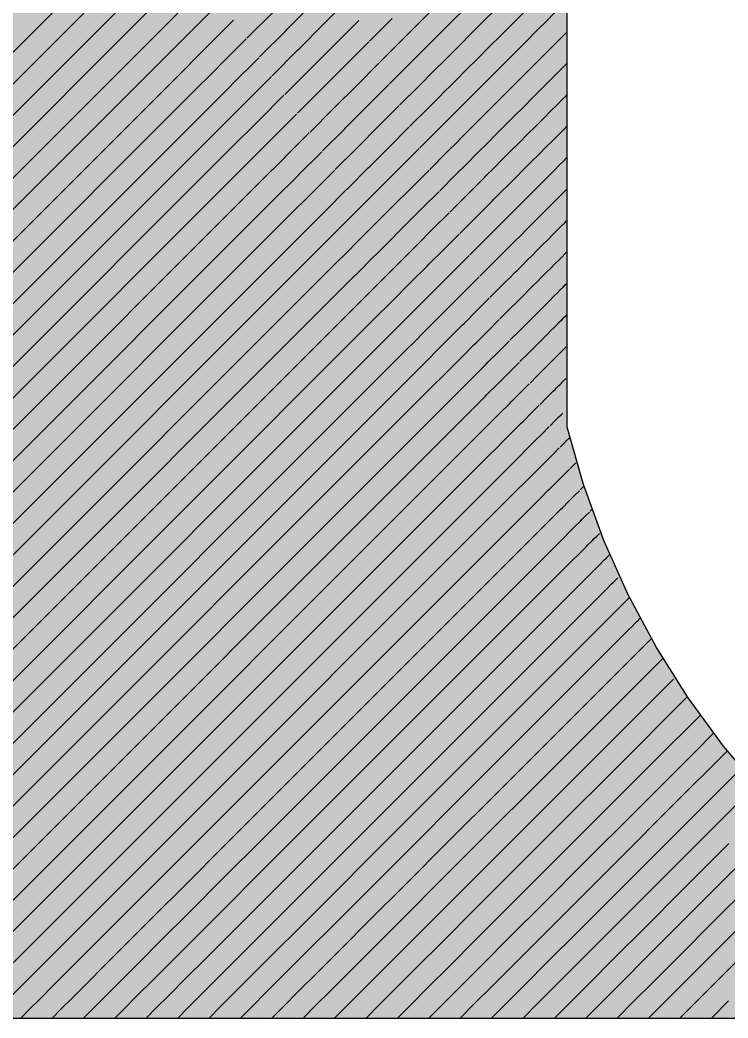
# Model space of a CAD drawing. Extents: x 0 to 7795, y 0 to 4205.
# Drawn here: x 7362.2 to 7370.17, y 741.04 to 752.27 of the extents above; entities that cross this region are included whole.
import ezdxf

# ---------------------------------------------------------------- set-up
doc = ezdxf.new("R2010")
doc.units = 0
doc.header["$MEASUREMENT"] = 0
doc.layers.add('MTH-CARIMBO-TXT1', color=1, linetype='CONTINUOUS')

msp = doc.modelspace()

# ---------------------------------------------------------------- linework, layer by layer
at = {"layer": 'MTH-CARIMBO-TXT1', "linetype": 'Continuous'}
for p, q in [((7354.80799, 744.5994469999999), (7362.986575, 752.778032)), ((7354.803983, 744.241887), (7363.146070999999, 752.583975)), ((7363.465064, 752.195861), (7363.824584, 752.555381)), ((7365.616779999999, 752.2262559999999), (7365.901464, 752.510941)), ((7354.799977, 743.884328), (7363.305567, 752.389918)), ((7364.128156999999, 752.1518480000001), (7364.460795999999, 752.4844860000001)), ((7365.207437999999, 752.1704679999999), (7365.493712, 752.456743)), ((7367.068176000001, 752.2634400000001), (7367.21387, 752.409133)), ((7367.422094, 752.263804), (7367.562163, 752.4038730000001)), ((7363.624559999999, 752.001804), (7363.975463, 752.352707)), ((7364.279070000001, 751.949207), (7364.602734999999, 752.272871)), ((7364.753445, 752.070028), (7365.05852, 752.375104)), ((7365.739847, 751.99577), (7366.01432, 752.2702429999999)), ((7366.133968000001, 752.036338), (7366.389101999999, 752.291472)), ((7366.662798, 752.211615), (7366.824718000001, 752.373535)), ((7366.925561, 752.120824), (7367.068176000001, 752.2634400000001)), ((7367.283052, 752.124762), (7367.422094, 752.263804)), ((7367.744019, 752.232175), (7367.872038, 752.360195)), ((7368.125709, 752.260312), (7368.218715000001, 752.353318)), ((7354.795971, 743.526768), (7363.465064, 752.195861)), ((7364.895539, 751.858569), (7365.191212999999, 752.154243)), ((7365.191212999999, 752.154243), (7365.207437999999, 752.1704679999999)), ((7365.340418000001, 751.949895), (7365.616779999999, 752.2262559999999)), ((7366.491159, 752.039976), (7366.662312, 752.211128)), ((7367.613443000001, 752.1016), (7367.744019, 752.232175)), ((7367.905595, 752.040198), (7368.019862, 752.1544650000001)), ((7368.019862, 752.1544650000001), (7368.125709, 752.260312)), ((7363.784056, 751.807746), (7364.126342, 752.150032)), ((7364.429982, 751.746566), (7364.744673, 752.0612570000001)), ((7366.246943000001, 751.795759), (7366.491159, 752.039976)), ((7366.757213, 751.9524759999999), (7366.911011, 752.106274)), ((7366.911011, 752.106274), (7366.925561, 752.120824)), ((7367.146140999999, 751.98785), (7367.283052, 752.124762)), ((7367.482358, 751.9705150000001), (7367.613443000001, 752.1016)), ((7367.78635, 751.920953), (7367.905595, 752.040198)), ((7368.229233, 752.0102820000001), (7368.298441, 752.079491)), ((7368.298441, 752.079491), (7368.344753, 752.1258019999999)), ((7368.344753, 752.1258019999999), (7368.361655, 752.142705)), ((7354.791965, 743.169208), (7363.624559999999, 752.001804)), ((7363.943552, 751.613689), (7364.277220999999, 751.947358)), ((7365.037634, 751.647111), (7365.323904999999, 751.933382)), ((7365.323904999999, 751.933382), (7365.340418000001, 751.949895)), ((7365.473399, 751.729322), (7365.739847, 751.99577)), ((7365.862914, 751.765284), (7366.127175, 752.029545)), ((7366.593215999999, 751.788479), (7366.756718000001, 751.9519809999999)), ((7367.012121, 751.853831), (7367.146140999999, 751.98785)), ((7367.352234999999, 751.8403910000001), (7367.482358, 751.9705150000001)), ((7368.143069, 751.924119), (7368.229233, 752.0102820000001)), ((7364.580895, 751.543925), (7364.886612, 751.849642)), ((7366.851628, 751.693338), (7366.997304, 751.839014)), ((7366.997304, 751.839014), (7367.012121, 751.853831)), ((7367.224104999999, 751.712261), (7367.352234999999, 751.8403910000001)), ((7367.664723000001, 751.799326), (7367.78635, 751.920953)), ((7367.939152, 751.720201), (7368.045011, 751.82606)), ((7368.045011, 751.82606), (7368.143069, 751.924119)), ((7354.787958, 742.811649), (7363.784056, 751.807746)), ((7364.103048999999, 751.419632), (7364.428101, 751.744684)), ((7365.179729, 751.435652), (7365.456598000001, 751.712521)), ((7365.456598000001, 751.712521), (7365.473399, 751.729322)), ((7365.606379000001, 751.508749), (7365.862914, 751.765284)), ((7365.985981, 751.534798), (7366.24003, 751.7888469999999)), ((7366.359917, 751.55518), (7366.593215999999, 751.788479)), ((7367.098681, 751.5868370000001), (7367.224104999999, 751.712261)), ((7367.542623, 751.677226), (7367.664723000001, 751.799326)), ((7367.828681, 751.60973), (7367.939152, 751.720201)), ((7368.23975, 751.667246), (7368.303462000001, 751.730958)), ((7368.303462000001, 751.730958), (7368.346095, 751.773591)), ((7368.346095, 751.773591), (7368.361655, 751.789151)), ((7354.783952, 742.454089), (7363.943552, 751.613689)), ((7364.731806999999, 751.341284), (7365.02855, 751.638027)), ((7366.695273, 751.536983), (7366.851123, 751.6928330000001)), ((7367.421417, 751.55602), (7367.542623, 751.677226)), ((7367.716003, 751.497053), (7367.828681, 751.60973)), ((7368.16043, 751.5879269999999), (7368.23975, 751.667246)), ((7364.262545000001, 751.225575), (7364.578979999999, 751.54201)), ((7365.321823, 751.224193), (7365.589290999999, 751.491661)), ((7365.589290999999, 751.491661), (7365.606379000001, 751.508749)), ((7365.73936, 751.288176), (7365.985981, 751.534798)), ((7366.109048, 751.304311), (7366.352884999999, 751.5481480000001)), ((7366.472890999999, 751.3146009999999), (7366.695273, 751.536983)), ((7366.946042, 751.434199), (7367.083597, 751.5717530000001)), ((7367.083597, 751.5717530000001), (7367.098681, 751.5868370000001)), ((7367.302068999999, 751.4366719999999), (7367.421417, 751.55602)), ((7367.602887000001, 751.3839360000001), (7367.716003, 751.497053)), ((7367.972709000001, 751.400205), (7368.070159999999, 751.497656)), ((7368.070159999999, 751.497656), (7368.16043, 751.5879269999999)), ((7354.779946, 742.09653), (7364.103048999999, 751.419632)), ((7364.882720000001, 751.138643), (7365.170488, 751.426412)), ((7366.797329999999, 751.285487), (7366.945529000001, 751.4336860000001)), ((7367.185240999999, 751.319844), (7367.302068999999, 751.4366719999999)), ((7367.4906, 751.271649), (7367.602887000001, 751.3839360000001)), ((7367.871012000001, 751.298508), (7367.972709000001, 751.400205)), ((7368.250268000001, 751.324211), (7368.308483, 751.382425)), ((7368.308483, 751.382425), (7368.347438, 751.42138)), ((7368.347438, 751.42138), (7368.361655, 751.435598)), ((7364.422041, 751.031518), (7364.729859, 751.339336)), ((7365.463918, 751.0127349999999), (7365.721982999999, 751.2708)), ((7365.721982999999, 751.2708), (7365.73936, 751.288176)), ((7365.872340000001, 751.067604), (7366.109048, 751.304311)), ((7366.232115000001, 751.073825), (7366.465741, 751.30745)), ((7366.585865999999, 751.074022), (7366.797329999999, 751.285487)), ((7367.040456999999, 751.1750599999999), (7367.169890000001, 751.304493)), ((7367.169890000001, 751.304493), (7367.185240999999, 751.319844)), ((7367.380032999999, 751.161083), (7367.4906, 751.271649)), ((7367.767283, 751.19478), (7367.871012000001, 751.298508)), ((7368.095309, 751.1692519999999), (7368.177791, 751.2517339999999)), ((7368.177791, 751.2517339999999), (7368.250268000001, 751.324211)), ((7354.77594, 741.73897), (7364.262545000001, 751.225575)), ((7365.033632, 750.9360019999999), (7365.312427, 751.214797)), ((7366.899387, 751.03399), (7367.039935, 751.174538)), ((7367.271801999999, 751.052851), (7367.380032999999, 751.161083)), ((7367.663151000001, 751.090647), (7367.767283, 751.19478)), ((7368.006265000001, 751.080208), (7368.095309, 751.1692519999999)), ((7354.771934, 741.38141), (7364.422041, 751.031518)), ((7364.581537999999, 750.8374610000001), (7364.880738, 751.136662)), ((7365.606013, 750.801276), (7365.854676000001, 751.049939)), ((7365.854676000001, 751.049939), (7365.872340000001, 751.067604)), ((7366.005321, 750.847031), (7366.232115000001, 751.073825)), ((7366.355183, 750.843339), (7366.578595999999, 751.066752)), ((7366.698840000001, 750.833443), (7366.899387, 751.03399)), ((7367.134872, 750.915921), (7367.256183, 751.037232)), ((7367.256183, 751.037232), (7367.271801999999, 751.052851)), ((7367.559781999999, 750.9872780000001), (7367.663151000001, 751.090647)), ((7367.913342, 750.9872849999999), (7368.006265000001, 751.080208)), ((7368.260784999999, 750.981175), (7368.313503, 751.0338929999999)), ((7368.313503, 751.0338929999999), (7368.348779999999, 751.06917)), ((7368.348779999999, 751.06917), (7368.361655, 751.082044)), ((7364.741034000001, 750.643404), (7365.031618000001, 750.933988)), ((7365.184545, 750.7333610000001), (7365.454365000001, 751.003182)), ((7367.001444, 750.782494), (7367.134341, 750.915391)), ((7367.457997, 750.885493), (7367.559781999999, 750.9872780000001)), ((7367.818563, 750.8925059999999), (7367.913342, 750.9872849999999)), ((7368.120457999999, 750.8408469999999), (7368.195151999999, 750.915542)), ((7368.195151999999, 750.915542), (7368.260784999999, 750.981175)), ((7354.784345, 741.040268), (7364.581537999999, 750.8374610000001)), ((7365.748106999999, 750.589817), (7365.987368999999, 750.829079)), ((7365.987368999999, 750.829079), (7366.005321, 750.847031)), ((7366.138301000001, 750.626458), (7366.355183, 750.843339)), ((7366.47825, 750.612853), (7366.691451000001, 750.826054)), ((7367.358362000001, 750.785858), (7367.457997, 750.885493)), ((7367.723415, 750.797358), (7367.818563, 750.8925059999999)), ((7368.039822, 750.760212), (7368.120457999999, 750.8408469999999)), ((7364.90053, 750.449347), (7365.182497, 750.731314)), ((7365.335456999999, 750.53072), (7365.596304000001, 750.791567)), ((7366.811814, 750.592864), (7367.001444, 750.782494)), ((7367.229286, 750.656783), (7367.342476000001, 750.7699719999999)), ((7367.342476000001, 750.7699719999999), (7367.358362000001, 750.785858)), ((7367.535961, 750.609904), (7367.628965000001, 750.702908)), ((7367.628965000001, 750.702908), (7367.723415, 750.797358)), ((7367.955673, 750.676063), (7368.039822, 750.760212)), ((7368.318523999999, 750.68536), (7368.350123, 750.716959)), ((7368.350123, 750.716959), (7368.361655, 750.728491)), ((7355.226001999999, 741.128372), (7364.741034000001, 750.643404)), ((7365.486370000001, 750.328079), (7365.738242, 750.5799519999999)), ((7365.890202, 750.3783589999999), (7366.120061, 750.608218)), ((7366.120061, 750.608218), (7366.138301000001, 750.626458)), ((7366.271282, 750.405885), (7366.47825, 750.612853)), ((7366.601317000001, 750.382367), (7366.804306, 750.5853559999999)), ((7367.103501000001, 750.530997), (7367.228747, 750.656243)), ((7367.444922, 750.518865), (7367.535961, 750.609904)), ((7367.783679000001, 750.5040690000001), (7367.869844, 750.590233)), ((7367.869844, 750.590233), (7367.955673, 750.676063)), ((7368.145606999999, 750.512443), (7368.212512999999, 750.579349)), ((7368.212512999999, 750.579349), (7368.271303, 750.6381389999999)), ((7368.271303, 750.6381389999999), (7368.318523999999, 750.68536)), ((7365.060027, 750.2552900000001), (7365.333376, 750.528639)), ((7366.924789, 750.3522849999999), (7367.103501000001, 750.530997)), ((7367.323701, 750.397644), (7367.428769, 750.5027110000001)), ((7367.428769, 750.5027110000001), (7367.444922, 750.518865)), ((7367.698147, 750.418537), (7367.783679000001, 750.5040690000001)), ((7368.073379, 750.4402150000001), (7368.145606999999, 750.512443)), ((7355.667659000001, 741.216476), (7364.90053, 750.449347)), ((7365.637282, 750.125438), (7365.880181, 750.368337)), ((7365.880181, 750.368337), (7365.890202, 750.3783589999999)), ((7366.032297, 750.1669), (7366.252754000001, 750.3873570000001)), ((7366.252754000001, 750.3873570000001), (7366.271282, 750.405885)), ((7366.404262999999, 750.1853120000001), (7366.601317000001, 750.382367)), ((7367.205558, 750.279501), (7367.323153, 750.397096)), ((7367.613925, 750.3343150000001), (7367.698147, 750.418537)), ((7367.921124, 750.28796), (7367.998004000001, 750.3648400000001)), ((7367.998004000001, 750.3648400000001), (7368.073379, 750.4402150000001)), ((7368.323545, 750.336827), (7368.351465000001, 750.3647480000001)), ((7368.351465000001, 750.3647480000001), (7368.361655, 750.374938)), ((7356.109316, 741.304579), (7365.060027, 750.2552900000001)), ((7365.219523000001, 750.061233), (7365.484256000001, 750.325965)), ((7366.724384, 750.15188), (7366.917161, 750.344658)), ((7367.037762999999, 750.1117059999999), (7367.205558, 750.279501)), ((7367.515062, 750.235451), (7367.531481999999, 750.2518719999999)), ((7367.531481999999, 750.2518719999999), (7367.613925, 750.3343150000001)), ((7367.843944, 750.21078), (7367.921124, 750.28796)), ((7368.170756, 750.184039), (7368.229874, 750.243157)), ((7368.229874, 750.243157), (7368.28182, 750.295103)), ((7368.28182, 750.295103), (7368.323545, 750.336827)), ((7365.788194, 749.922797), (7366.022119, 750.156722)), ((7366.022119, 750.156722), (7366.032297, 750.1669)), ((7366.174392, 749.9554410000001), (7366.385447, 750.166496)), ((7366.385447, 750.166496), (7366.404262999999, 750.1853120000001)), ((7366.537243000001, 749.964739), (7366.724384, 750.15188)), ((7367.307615000001, 750.028005), (7367.417559, 750.137948)), ((7367.418116, 750.138505), (7367.515062, 750.235451)), ((7367.691889, 750.058725), (7367.76733, 750.134166)), ((7367.76733, 750.134166), (7367.843944, 750.21078)), ((7368.106936, 750.120218), (7368.170756, 750.184039)), ((7356.550973, 741.392683), (7365.219523000001, 750.061233)), ((7365.379019, 749.867176), (7365.635135, 750.123291)), ((7366.847451000001, 749.9213940000001), (7367.030017, 750.103959)), ((7367.150737000001, 749.871127), (7367.307615000001, 750.028005)), ((7367.618043, 749.984879), (7367.691889, 750.058725)), ((7367.972404000001, 749.985686), (7368.040335, 750.053617)), ((7368.040335, 750.053617), (7368.106936, 750.120218)), ((7365.538515, 749.6731179999999), (7365.786014, 749.920617)), ((7365.939106999999, 749.720156), (7366.164057999999, 749.945107)), ((7366.164057999999, 749.945107), (7366.174392, 749.9554410000001)), ((7366.316486, 749.7439820000001), (7366.518139, 749.945636)), ((7366.518139, 749.945636), (7366.537243000001, 749.964739)), ((7366.670224, 749.744167), (7366.847451000001, 749.9213940000001)), ((7367.512531, 749.879367), (7367.601354, 749.96819)), ((7367.601354, 749.96819), (7367.618043, 749.984879)), ((7367.836512000001, 749.849795), (7367.904208, 749.917491)), ((7367.904208, 749.917491), (7367.972404000001, 749.985686)), ((7368.195905, 749.855635), (7368.247235, 749.906964)), ((7368.247235, 749.906964), (7368.292337999999, 749.9520669999999)), ((7368.292337999999, 749.9520669999999), (7368.328565000001, 749.988295)), ((7368.328565000001, 749.988295), (7368.352806999999, 750.0125370000001)), ((7356.99263, 741.480787), (7365.379019, 749.867176)), ((7366.970519, 749.690908), (7367.142871999999, 749.8632610000001)), ((7367.409672, 749.776508), (7367.511964, 749.878801)), ((7367.769853, 749.783136), (7367.836512000001, 749.849795)), ((7368.082665999999, 749.742395), (7368.140493000001, 749.800222)), ((7368.140493000001, 749.800222), (7368.195905, 749.855635)), ((7365.698012000001, 749.479061), (7365.936893000001, 749.717943)), ((7366.090019, 749.517516), (7366.305995999999, 749.733492)), ((7366.305995999999, 749.733492), (7366.316486, 749.7439820000001)), ((7366.458581, 749.532524), (7366.650831999999, 749.724775)), ((7366.650831999999, 749.724775), (7366.670224, 749.744167)), ((7366.803204000001, 749.523594), (7366.970519, 749.690908)), ((7367.263712000001, 749.6305480000001), (7367.409672, 749.776508)), ((7367.606945, 749.620228), (7367.687647, 749.70093)), ((7367.687647, 749.70093), (7367.704603, 749.717886)), ((7367.704603, 749.717886), (7367.769853, 749.783136)), ((7367.964472, 749.624201), (7368.023684000001, 749.683413)), ((7368.023684000001, 749.683413), (7368.082665999999, 749.742395)), ((7357.434287999999, 741.568891), (7365.538515, 749.6731179999999)), ((7367.093586, 749.460422), (7367.255727, 749.622563)), ((7367.511729000001, 749.5250120000001), (7367.60637, 749.619653)), ((7367.905695, 749.565424), (7367.964472, 749.624201)), ((7368.221054000001, 749.52723), (7368.264595999999, 749.5707719999999)), ((7368.264595999999, 749.5707719999999), (7368.302855, 749.609031)), ((7368.302855, 749.609031), (7368.333586, 749.639762)), ((7368.333586, 749.639762), (7368.35415, 749.6603259999999)), ((7357.875945000001, 741.656994), (7365.698012000001, 749.479061)), ((7365.857508, 749.285004), (7366.087773, 749.515269)), ((7366.240932, 749.314875), (7366.447934999999, 749.521878)), ((7366.447934999999, 749.521878), (7366.458581, 749.532524)), ((7366.600676000001, 749.3210650000001), (7366.783525, 749.503914)), ((7366.783525, 749.503914), (7366.803204000001, 749.523594)), ((7366.936185, 749.303021), (7367.093586, 749.460422)), ((7367.376686, 749.3899690000001), (7367.511729000001, 749.5250120000001)), ((7367.791163, 749.450892), (7367.847818000001, 749.5075469999999)), ((7367.847818000001, 749.5075469999999), (7367.905695, 749.565424)), ((7368.124996, 749.431172), (7368.174048999999, 749.480225)), ((7368.174048999999, 749.480225), (7368.221054000001, 749.52723)), ((7367.216653, 749.2299360000001), (7367.368581999999, 749.3818650000001)), ((7367.613786, 749.2735150000001), (7367.700776000001, 749.360505)), ((7367.701359999999, 749.361089), (7367.773940000001, 749.433669)), ((7367.773940000001, 749.433669), (7367.791163, 749.450892)), ((7368.024736, 749.330912), (7368.074964, 749.3811400000001)), ((7368.074964, 749.3811400000001), (7368.124996, 749.431172)), ((7358.317601999999, 741.7450980000001), (7365.857508, 749.285004)), ((7366.017004, 749.090947), (7366.238652, 749.312595)), ((7366.391844, 749.112234), (7366.589873000001, 749.310263)), ((7366.589873000001, 749.310263), (7366.600676000001, 749.3210650000001)), ((7366.742770000001, 749.109606), (7366.916217, 749.283053)), ((7366.916217, 749.283053), (7366.936185, 749.303021)), ((7367.069165000001, 749.082448), (7367.216653, 749.2299360000001)), ((7367.489659999999, 749.1493889999999), (7367.613786, 749.2735150000001)), ((7367.877723000001, 749.183899), (7367.925781999999, 749.231958)), ((7367.925781999999, 749.231958), (7367.974877, 749.281053)), ((7367.974877, 749.281053), (7368.024736, 749.330912)), ((7368.246203, 749.1988259999999), (7368.281956999999, 749.234579)), ((7368.281956999999, 749.234579), (7368.313373000001, 749.265995)), ((7368.313373000001, 749.265995), (7368.338607, 749.291229)), ((7368.338607, 749.291229), (7368.355492000001, 749.308115)), ((7367.33972, 748.999449), (7367.481438, 749.141167)), ((7367.795775, 749.10195), (7367.860232999999, 749.1664089999999)), ((7367.860232999999, 749.1664089999999), (7367.877723000001, 749.183899)), ((7368.126244, 749.0788660000001), (7368.167326999999, 749.11995)), ((7368.167326999999, 749.11995), (7368.207606, 749.160229)), ((7368.207606, 749.160229), (7368.246203, 749.1988259999999)), ((7358.759259, 741.8332019999999), (7366.017004, 749.090947)), ((7366.176501000001, 748.89689), (7366.389531, 749.109921)), ((7366.542756999999, 748.909593), (7366.731812000001, 749.098648)), ((7366.731812000001, 749.098648), (7366.742770000001, 749.109606)), ((7366.884865000001, 748.898148), (7367.04891, 749.062193)), ((7367.04891, 749.062193), (7367.069165000001, 749.082448)), ((7367.602634999999, 748.90881), (7367.715843000001, 749.022019)), ((7367.715843000001, 749.022019), (7367.795181999999, 749.101358)), ((7368.044059999999, 748.9966820000001), (7368.085001, 749.037623)), ((7368.085001, 749.037623), (7368.126244, 749.0788660000001)), ((7359.200916, 741.921305), (7366.176501000001, 748.89689)), ((7366.335997, 748.702833), (7366.54041, 748.907246)), ((7366.87375, 748.887033), (7366.884865000001, 748.898148)), ((7367.202146, 748.861875), (7367.33972, 748.999449)), ((7367.462787, 748.768963), (7367.594293000001, 748.900469)), ((7367.890189, 748.842812), (7367.946526000001, 748.8991480000001)), ((7367.946526000001, 748.8991480000001), (7367.964284000001, 748.9169059999999)), ((7367.964284000001, 748.9169059999999), (7368.003745999999, 748.956368)), ((7368.003745999999, 748.956368), (7368.044059999999, 748.9966820000001)), ((7368.271352, 748.870422), (7368.299317, 748.898387)), ((7368.299317, 748.898387), (7368.323890000001, 748.922959)), ((7368.323890000001, 748.922959), (7368.343626999999, 748.942696)), ((7368.343626999999, 748.942696), (7368.356835, 748.955904)), ((7366.693668999999, 748.706952), (7366.87375, 748.887033)), ((7367.026959999999, 748.686689), (7367.181603, 748.8413320000001)), ((7367.181603, 748.8413320000001), (7367.202146, 748.861875)), ((7367.8179, 748.770522), (7367.889587999999, 748.8422099999999)), ((7368.177524, 748.7765929999999), (7368.209658, 748.808727)), ((7368.209658, 748.808727), (7368.241163, 748.840232)), ((7368.241163, 748.840232), (7368.271352, 748.870422)), ((7359.642573, 742.009409), (7366.335997, 748.702833)), ((7366.495493, 748.508776), (7366.691290000001, 748.704572)), ((7366.844582, 748.504311), (7367.015689, 748.6754179999999)), ((7367.015689, 748.6754179999999), (7367.026959999999, 748.686689)), ((7367.335126000001, 748.641302), (7367.462787, 748.768963)), ((7367.715609000001, 748.668231), (7367.8179, 748.770522)), ((7368.050843999999, 748.649913), (7368.081709999999, 748.680779)), ((7368.081709999999, 748.680779), (7368.113242, 748.712311)), ((7368.113242, 748.712311), (7368.145265000001, 748.744334)), ((7368.145265000001, 748.744334), (7368.177524, 748.7765929999999)), ((7367.169054000001, 748.47523), (7367.314295, 748.620471)), ((7367.314295, 748.620471), (7367.335126000001, 748.641302)), ((7367.585854000001, 748.538477), (7367.707148, 748.659771)), ((7367.919956999999, 748.5190259999999), (7367.983994, 748.583063)), ((7367.984604, 748.5836730000001), (7368.032819, 748.631888)), ((7368.032819, 748.631888), (7368.050843999999, 748.649913)), ((7368.296501999999, 748.542017), (7368.316678, 748.5621940000001)), ((7368.316678, 748.5621940000001), (7368.334406999999, 748.579923)), ((7368.334406999999, 748.579923), (7368.348648, 748.594164)), ((7360.084229999999, 742.0975129999999), (7366.495493, 748.508776)), ((7366.654990000001, 748.3147190000001), (7366.842169, 748.5018980000001)), ((7366.995494, 748.3016700000001), (7367.157627, 748.463803)), ((7367.157627, 748.463803), (7367.169054000001, 748.47523)), ((7367.468107, 748.4207299999999), (7367.585854000001, 748.538477)), ((7367.828583, 748.427652), (7367.919956999999, 748.5190259999999)), ((7368.182425, 748.42794), (7368.205529000001, 748.451045)), ((7368.205529000001, 748.451045), (7368.228804, 748.47432)), ((7368.228804, 748.47432), (7368.251989, 748.4975049999999)), ((7368.251989, 748.4975049999999), (7368.27472, 748.520235)), ((7368.27472, 748.520235), (7368.296501999999, 748.542017)), ((7367.311148999999, 748.263771), (7367.446988, 748.3996099999999)), ((7367.446988, 748.3996099999999), (7367.468107, 748.4207299999999)), ((7367.708922, 748.307991), (7367.820003, 748.419072)), ((7368.079019, 748.324534), (7368.119112, 748.3646269999999)), ((7368.119112, 748.3646269999999), (7368.137404000001, 748.38292)), ((7368.137404000001, 748.38292), (7368.159674, 748.4051900000001)), ((7368.159674, 748.4051900000001), (7368.182425, 748.42794)), ((7360.525887000001, 742.185616), (7366.654990000001, 748.3147190000001)), ((7366.814486, 748.120662), (7366.993048, 748.299224)), ((7367.146406, 748.099029), (7367.299566, 748.2521879999999)), ((7367.299566, 748.2521879999999), (7367.311148999999, 748.263771)), ((7367.601087999999, 748.200157), (7367.708922, 748.307991)), ((7367.941558, 748.187073), (7368.022014, 748.26753)), ((7368.022014, 748.26753), (7368.0784, 748.323915)), ((7368.321651, 748.213613), (7368.334039, 748.226002)), ((7368.334039, 748.226002), (7368.344925, 748.236887)), ((7360.967544, 742.27372), (7366.814486, 748.120662)), ((7367.453243999999, 748.052313), (7367.57968, 748.17875)), ((7367.57968, 748.17875), (7367.601087999999, 748.200157)), ((7367.831989, 748.077504), (7367.932858, 748.1783740000001)), ((7368.205405, 748.097367), (7368.223964, 748.1159269999999)), ((7368.223964, 748.1159269999999), (7368.237638, 748.1296)), ((7368.237638, 748.1296), (7368.251606999999, 748.1435690000001)), ((7368.251606999999, 748.1435690000001), (7368.265793, 748.157756)), ((7368.265793, 748.157756), (7368.280084, 748.172047)), ((7368.280084, 748.172047), (7368.29432, 748.186282)), ((7368.29432, 748.186282), (7368.308276999999, 748.200239)), ((7368.308276999999, 748.200239), (7368.321651, 748.213613)), ((7366.973982, 747.926605), (7367.143926999999, 748.09655)), ((7367.297318999999, 747.896388), (7367.441504, 748.040573)), ((7367.441504, 748.040573), (7367.453243999999, 748.052313)), ((7367.734068000001, 747.9795839999999), (7367.831989, 748.077504)), ((7368.054531999999, 747.946494), (7368.124070999999, 748.016033)), ((7368.124070999999, 748.016033), (7368.172805, 748.064768)), ((7368.173433, 748.065396), (7368.205405, 748.097367)), ((7361.409201, 742.3618240000001), (7366.973982, 747.926605)), ((7367.133478, 747.7325480000001), (7367.294806999999, 747.893876)), ((7367.595337999999, 747.840854), (7367.712373, 747.957889)), ((7367.712373, 747.957889), (7367.734068000001, 747.9795839999999)), ((7367.955056, 747.8470179999999), (7368.045714, 747.937676)), ((7367.448231, 747.693747), (7367.583443, 747.8289580000001)), ((7367.583443, 747.8289580000001), (7367.595337999999, 747.840854)), ((7367.867048999999, 747.759011), (7367.955056, 747.8470179999999)), ((7368.226128, 747.764537), (7368.267211, 747.80562)), ((7368.267848, 747.8062570000001), (7368.291697, 747.830106)), ((7368.291697, 747.830106), (7368.310525, 747.848934)), ((7361.850858, 742.449928), (7367.133478, 747.7325480000001)), ((7367.292975, 747.53849), (7367.445686, 747.691202)), ((7367.737433, 747.629395), (7367.845066, 747.737028)), ((7367.845066, 747.737028), (7367.867048999999, 747.759011)), ((7368.078123, 747.616532), (7368.158569, 747.6969780000001)), ((7368.167506000001, 747.705915), (7368.226128, 747.764537)), ((7367.599144, 747.491106), (7367.725381, 747.617343)), ((7367.725381, 747.617343), (7367.737433, 747.629395)), ((7368.000029000001, 747.538438), (7368.078123, 747.616532)), ((7368.328184999999, 747.51304), (7368.361617, 747.546473)), ((7368.362262999999, 747.547118), (7368.377990000001, 747.562846)), ((7368.377990000001, 747.562846), (7368.393663, 747.5785179999999)), ((7362.292516, 742.5380309999999), (7367.292975, 747.53849)), ((7367.452471, 747.344433), (7367.596565000001, 747.488528)), ((7367.879528, 747.417937), (7367.977758, 747.516167)), ((7367.977758, 747.516167), (7368.000029000001, 747.538438)), ((7368.201190000001, 747.386046), (7368.271424, 747.45628)), ((7368.280481000001, 747.465336), (7368.328184999999, 747.51304)), ((7362.734173000001, 742.626135), (7367.452471, 747.344433)), ((7367.750056, 747.2884650000001), (7367.867319, 747.4057280000001)), ((7367.867319, 747.4057280000001), (7367.879528, 747.417937)), ((7368.13301, 747.317865), (7368.201190000001, 747.386046)), ((7367.611967, 747.1503759999999), (7367.747444, 747.285853)), ((7368.009258, 747.194114), (7368.021622, 747.2064780000001)), ((7368.021622, 747.2064780000001), (7368.110451, 747.295307)), ((7368.110451, 747.295307), (7368.13301, 747.317865)), ((7368.324256999999, 747.1555599999999), (7368.384279000001, 747.215582)), ((7368.393454999999, 747.2247570000001), (7368.430242, 747.2615440000001)), ((7368.430242, 747.2615440000001), (7368.456023000001, 747.287325)), ((7363.17583, 742.714239), (7367.611967, 747.1503759999999)), ((7367.900968999999, 747.085824), (7368.009258, 747.194114)), ((7368.243144, 747.074446), (7368.265990000001, 747.0972929999999)), ((7368.265990000001, 747.0972929999999), (7368.324256999999, 747.1555599999999)), ((7367.771464, 746.956319), (7367.898324, 747.083179)), ((7368.051881, 746.883183), (7368.151195999999, 746.9824990000001)), ((7368.151195999999, 746.9824990000001), (7368.163717, 746.9950190000001)), ((7368.163717, 746.9950190000001), (7368.243144, 747.074446)), ((7368.506429000001, 746.984178), (7368.532299, 747.0100480000001)), ((7368.532299, 747.0100480000001), (7368.550429000001, 747.028178)), ((7363.617487, 742.802342), (7367.771464, 746.956319)), ((7367.93096, 746.762262), (7368.049203, 746.880505)), ((7368.375836, 746.853585), (7368.398971, 746.87672)), ((7368.398971, 746.87672), (7368.447325, 746.925073)), ((7368.447325, 746.925073), (7368.497135, 746.974883)), ((7364.059144, 742.890446), (7367.93096, 746.762262)), ((7368.202794, 746.680542), (7368.293134999999, 746.770884)), ((7368.293134999999, 746.770884), (7368.305812000001, 746.7835610000001)), ((7368.305812000001, 746.7835610000001), (7368.375836, 746.853585)), ((7368.619404000001, 746.743599), (7368.634356, 746.758551)), ((7368.634356, 746.758551), (7368.644834999999, 746.7690299999999)), ((7368.090456, 746.568205), (7368.200081999999, 746.677831)), ((7368.508529000001, 746.632724), (7368.531951000001, 746.6561469999999)), ((7368.531951000001, 746.6561469999999), (7368.570392000001, 746.694587)), ((7368.570392000001, 746.694587), (7368.609990000001, 746.7341849999999)), ((7364.500801, 742.97855), (7368.090456, 746.568205)), ((7368.353706, 746.477901), (7368.435073000001, 746.5592690000001)), ((7368.435073000001, 746.5592690000001), (7368.447906, 746.572102)), ((7368.447906, 746.572102), (7368.508529000001, 746.632724)), ((7368.249951999999, 746.374148), (7368.350962, 746.4751570000001)), ((7368.641222, 746.4118639999999), (7368.664932, 746.435574)), ((7368.664932, 746.435574), (7368.693459, 746.464101)), ((7368.693459, 746.464101), (7368.722845, 746.493487)), ((7364.942458, 743.066653), (7368.249951999999, 746.374148)), ((7368.504618000001, 746.27526), (7368.577012000001, 746.347654)), ((7368.577012000001, 746.347654), (7368.590001, 746.360643)), ((7368.590001, 746.360643), (7368.641222, 746.4118639999999)), ((7368.409449, 746.1800910000001), (7368.501840999999, 746.272483)), ((7368.773914, 746.191003), (7368.797912999999, 746.215001)), ((7368.797912999999, 746.215001), (7368.816526000001, 746.233615)), ((7368.816526000001, 746.233615), (7368.8357, 746.252789)), ((7365.384115000001, 743.154757), (7368.409449, 746.1800910000001)), ((7368.655531, 746.072619), (7368.71895, 746.136039)), ((7368.71895, 746.136039), (7368.732096, 746.149184)), ((7368.732096, 746.149184), (7368.773914, 746.191003)), ((7365.825772, 743.2428610000001), (7368.568945, 745.986034)), ((7368.568945, 745.986034), (7368.65272, 746.069809)), ((7368.874191, 745.937726), (7368.906606999999, 745.970142)), ((7368.906606999999, 745.970142), (7368.930893000001, 745.994428)), ((7368.728440999999, 745.791977), (7368.803599, 745.867135)), ((7368.806443, 745.8699790000001), (7368.860889, 745.924424)), ((7368.860889, 745.924424), (7368.874191, 745.937726)), ((7366.267429, 743.330964), (7368.728440999999, 745.791977)), ((7369.016285, 745.726267), (7369.0393, 745.749281)), ((7369.0393, 745.749281), (7369.06267, 745.772652)), ((7368.887938, 745.597919), (7368.954479000001, 745.66446)), ((7368.957356, 745.667338), (7369.002826999999, 745.712809)), ((7369.002826999999, 745.712809), (7369.016285, 745.726267)), ((7366.709086, 743.4190679999999), (7368.887938, 745.597919)), ((7369.15838, 745.514808), (7369.171992000001, 745.528421)), ((7369.171992000001, 745.528421), (7369.185815000001, 745.5422440000001)), ((7369.047434, 745.403862), (7369.105358, 745.4617860000001)), ((7369.108268000001, 745.464697), (7369.144765999999, 745.501194)), ((7369.144765999999, 745.501194), (7369.15838, 745.514808)), ((7367.150743000001, 743.507172), (7369.047434, 745.403862)), ((7369.286704000001, 745.289579), (7369.300475, 745.30335)), ((7367.592401000001, 743.595276), (7369.206929999999, 745.209805)), ((7369.206929999999, 745.209805), (7369.256237000001, 745.259112)), ((7369.259181, 745.2620559999999), (7369.286704000001, 745.289579)), ((7369.410093, 745.0594150000001), (7369.428643000001, 745.077964)), ((7369.428643000001, 745.077964), (7369.439565000001, 745.088887)), ((7368.034058, 743.6833790000001), (7369.366427, 745.015748)), ((7369.366427, 745.015748), (7369.407115999999, 745.056438)), ((7369.525923, 744.821691), (7369.557996, 744.853764)), ((7368.475715, 743.771483), (7369.525923, 744.821691)), ((7368.917372, 743.859587), (7369.685418999999, 744.627634)), ((7369.685418999999, 744.627634), (7369.708875, 744.6510900000001)), ((7369.359029000001, 743.9476900000001), (7369.844915000001, 744.4335769999999)), ((7369.844915000001, 744.4335769999999), (7369.859754000001, 744.4484160000001)), ((7369.800686, 744.035794), (7370.004412, 744.23952)), ((7368.699562999999, 743.288224), (7369.359029000001, 743.9476900000001)), ((7369.121258, 743.356366), (7369.800686, 744.035794)), ((7369.542954, 743.424509), (7370.164751, 744.046305)), ((7368.277867, 743.220082), (7368.917372, 743.859587)), ((7369.964649, 743.492651), (7370.327278, 743.855279)), ((7367.856172, 743.1519400000001), (7368.475715, 743.771483)), ((7367.434476, 743.083798), (7368.034058, 743.6833790000001)), ((7366.591084999999, 742.947513), (7367.150743000001, 743.507172)), ((7367.012781, 743.0156559999999), (7367.592401000001, 743.595276)), ((7369.775161, 742.949609), (7370.386345, 743.560793)), ((7366.169389, 742.879371), (7366.709086, 743.4190679999999)), ((7368.964773999999, 742.846328), (7369.542954, 743.424509)), ((7369.369967000001, 742.897969), (7369.964649, 743.492651)), ((7365.747694, 742.811229), (7366.267429, 743.330964)), ((7368.154387, 742.743048), (7368.699562999999, 743.288224)), ((7368.55958, 742.794688), (7369.121258, 743.356366)), ((7365.325998, 742.7430870000001), (7365.825772, 743.2428610000001)), ((7367.749193000001, 742.691408), (7368.277867, 743.220082)), ((7364.482606999999, 742.606803), (7364.942458, 743.066653)), ((7364.904303, 742.674945), (7365.384115000001, 743.154757)), ((7366.938806, 742.588128), (7367.434476, 743.083798)), ((7367.344, 742.639768), (7367.856172, 743.1519400000001)), ((7370.054078, 742.521419), (7370.585548, 743.0528889999999)), ((7364.060912000001, 742.5386599999999), (7364.500801, 742.97855)), ((7366.128419, 742.484848), (7366.591084999999, 742.947513)), ((7366.533613, 742.536488), (7367.012781, 743.0156559999999)), ((7369.27092, 742.4453679999999), (7369.775161, 742.949609)), ((7369.662498999999, 742.4833940000001), (7370.180354000001, 743.001249)), ((7363.639216, 742.470518), (7364.059144, 742.890446)), ((7365.723226000001, 742.433208), (7366.169389, 742.879371)), ((7368.487762999999, 742.369317), (7368.964773999999, 742.846328)), ((7368.879341, 742.407343), (7369.369967000001, 742.897969)), ((7362.795825, 742.334234), (7363.17583, 742.714239)), ((7363.217521, 742.402376), (7363.617487, 742.802342)), ((7364.912839, 742.329927), (7365.325998, 742.7430870000001)), ((7365.318031999999, 742.381568), (7365.747694, 742.811229)), ((7367.704605, 742.293266), (7368.154387, 742.743048)), ((7368.096184, 742.331292), (7368.55958, 742.794688)), ((7362.37413, 742.266092), (7362.734173000001, 742.626135)), ((7364.102451999999, 742.226647), (7364.482606999999, 742.606803)), ((7364.507645000001, 742.278287), (7364.904303, 742.674945)), ((7366.921447, 742.217215), (7367.344, 742.639768)), ((7367.313026000001, 742.2552410000001), (7367.749193000001, 742.691408)), ((7361.952434000001, 742.19795), (7362.292516, 742.5380309999999)), ((7363.697258, 742.175007), (7364.060912000001, 742.5386599999999)), ((7366.138289, 742.141164), (7366.533613, 742.536488)), ((7366.529868000001, 742.1791900000001), (7366.938806, 742.588128)), ((7369.617473, 742.0848139999999), (7370.054078, 742.521419)), ((7369.997868, 742.1116549999999), (7370.445656999999, 742.559445)), ((7362.886871, 742.071727), (7363.217521, 742.402376)), ((7363.292065000001, 742.123367), (7363.639216, 742.470518)), ((7364.963551999999, 742.027087), (7365.318031999999, 742.381568)), ((7365.355131, 742.065113), (7365.723226000001, 742.433208)), ((7365.746709999999, 742.103138), (7366.128419, 742.484848)), ((7368.476290000001, 742.004291), (7368.879341, 742.407343)), ((7368.856684, 742.0311320000001), (7369.27092, 742.4453679999999)), ((7369.237079, 742.0579730000001), (7369.662498999999, 742.4833940000001)), ((7362.076484, 741.968447), (7362.37413, 742.266092)), ((7362.481678, 742.020087), (7362.795825, 742.334234)), ((7364.180394, 741.951036), (7364.507645000001, 742.278287)), ((7364.571973, 741.989062), (7364.912839, 742.329927)), ((7367.335106, 741.923768), (7367.704605, 742.293266)), ((7367.715501000001, 741.950609), (7368.096184, 742.331292)), ((7368.095895, 741.97745), (7368.487762999999, 742.369317)), ((7363.397237, 741.8749849999999), (7363.697258, 742.175007)), ((7363.788815000001, 741.913011), (7364.102451999999, 742.226647)), ((7366.193923000001, 741.843244), (7366.529868000001, 742.1791900000001)), ((7366.574317000001, 741.870085), (7366.921447, 742.217215)), ((7366.954712000001, 741.896927), (7367.313026000001, 742.2552410000001)), ((7362.614079000001, 741.798934), (7362.886871, 742.071727)), ((7363.005658, 741.83696), (7363.292065000001, 742.123367)), ((7365.052739, 741.7627209999999), (7365.355131, 742.065113)), ((7365.433134000001, 741.789562), (7365.746709999999, 742.103138)), ((7365.813528, 741.816403), (7366.138289, 742.141164)), ((7368.890081, 741.710975), (7369.237079, 742.0579730000001)), ((7369.261352, 741.728693), (7369.617473, 742.0848139999999)), ((7369.632624, 741.746412), (7369.997868, 742.1116549999999)), ((7370.003895999999, 741.76413), (7370.378262, 742.138496)), ((7362.2225, 741.760909), (7362.481678, 742.020087)), ((7363.911556, 741.6821980000001), (7364.180394, 741.951036)), ((7364.29195, 741.709039), (7364.571973, 741.989062)), ((7364.672345, 741.73588), (7364.963551999999, 742.027087)), ((7367.404993000001, 741.640101), (7367.715501000001, 741.950609)), ((7367.776265, 741.65782), (7368.095895, 741.97745)), ((7368.147537000001, 741.675538), (7368.476290000001, 742.004291)), ((7368.518809, 741.693257), (7368.856684, 742.0311320000001)), ((7362.770372, 741.601675), (7363.005658, 741.83696)), ((7363.150767, 741.628516), (7363.397237, 741.8749849999999)), ((7363.531161, 741.655357), (7363.788815000001, 741.913011)), ((7365.548634000001, 741.551509), (7365.813528, 741.816403)), ((7365.919906, 741.5692280000001), (7366.193923000001, 741.843244)), ((7366.291178, 741.586946), (7366.574317000001, 741.870085)), ((7366.66245, 741.6046650000001), (7366.954712000001, 741.896927)), ((7367.033722, 741.622383), (7367.335106, 741.923768)), ((7362.009583, 741.547992), (7362.2225, 741.760909)), ((7362.389978, 741.574833), (7362.614079000001, 741.798934)), ((7364.063547, 741.480636), (7364.29195, 741.709039)), ((7364.434819, 741.498354), (7364.672345, 741.73588)), ((7364.806090999999, 741.516073), (7365.052739, 741.7627209999999)), ((7365.177363, 741.5337910000001), (7365.433134000001, 741.789562)), ((7368.610148000001, 741.4310429999999), (7368.890081, 741.710975)), ((7368.97406, 741.4414009999999), (7369.261352, 741.728693)), ((7369.337973000001, 741.4517599999999), (7369.632624, 741.746412)), ((7369.701884999999, 741.462119), (7370.003895999999, 741.76413)), ((7370.065797, 741.472478), (7370.375168, 741.781849)), ((7362.57846, 741.409762), (7362.770372, 741.601675)), ((7362.949731999999, 741.427481), (7363.150767, 741.628516)), ((7363.321004, 741.445199), (7363.531161, 741.655357)), ((7363.692275, 741.462917), (7363.911556, 741.6821980000001)), ((7366.426673999999, 741.368889), (7366.66245, 741.6046650000001)), ((7366.790587, 741.3792480000001), (7367.033722, 741.622383)), ((7367.154498999999, 741.3896070000001), (7367.404993000001, 741.640101)), ((7367.518411, 741.3999660000001), (7367.776265, 741.65782)), ((7367.882323000001, 741.410325), (7368.147537000001, 741.675538)), ((7368.246236, 741.4206839999999), (7368.518809, 741.693257)), ((7362.207187999999, 741.392044), (7362.389978, 741.574833)), ((7363.879287999999, 741.296377), (7364.063547, 741.480636)), ((7364.243201, 741.306736), (7364.434819, 741.498354)), ((7364.607112999999, 741.317095), (7364.806090999999, 741.516073)), ((7364.971025, 741.327454), (7365.177363, 741.5337910000001)), ((7365.334937000001, 741.337812), (7365.548634000001, 741.551509)), ((7365.69885, 741.348171), (7365.919906, 741.5692280000001)), ((7366.062762, 741.35853), (7366.291178, 741.586946)), ((7362.059727, 741.244582), (7362.207187999999, 741.392044)), ((7362.423639, 741.254941), (7362.57846, 741.409762)), ((7362.787551, 741.2653), (7362.949731999999, 741.427481)), ((7363.151464, 741.275659), (7363.321004, 741.445199)), ((7363.515376, 741.286018), (7363.692275, 741.462917)), ((7366.239589, 741.181804), (7366.426673999999, 741.368889)), ((7366.597661, 741.186323), (7366.790587, 741.3792480000001)), ((7366.955734, 741.190842), (7367.154498999999, 741.3896070000001)), ((7367.313806, 741.195361), (7367.518411, 741.3999660000001)), ((7367.671879, 741.19988), (7367.882323000001, 741.410325)), ((7368.029952, 741.2044), (7368.246236, 741.4206839999999)), ((7368.388024, 741.208919), (7368.610148000001, 741.4310429999999)), ((7368.746097, 741.213438), (7368.97406, 741.4414009999999)), ((7369.104169, 741.2179570000001), (7369.337973000001, 741.4517599999999)), ((7369.462242000001, 741.222476), (7369.701884999999, 741.462119)), ((7369.820315000001, 741.226995), (7370.065797, 741.472478)), ((7362.30079, 741.132092), (7362.423639, 741.254941)), ((7362.658863, 741.136612), (7362.787551, 741.2653)), ((7363.016935, 741.141131), (7363.151464, 741.275659)), ((7363.375008, 741.14565), (7363.515376, 741.286018)), ((7363.733081, 741.150169), (7363.879287999999, 741.296377)), ((7364.091153, 741.154688), (7364.243201, 741.306736)), ((7364.449226000001, 741.159208), (7364.607112999999, 741.317095)), ((7364.807298000001, 741.163727), (7364.971025, 741.327454)), ((7365.165370999999, 741.168246), (7365.334937000001, 741.337812)), ((7365.523443000001, 741.172765), (7365.69885, 741.348171)), ((7365.881515999999, 741.177284), (7366.062762, 741.35853)), ((7362.912826999999, 741.0370230000001), (7363.016935, 741.141131)), ((7363.266381, 741.0370230000001), (7363.375008, 741.14565)), ((7363.619934, 741.0370230000001), (7363.733081, 741.150169)), ((7363.973488, 741.0370230000001), (7364.091153, 741.154688)), ((7364.327041, 741.0370230000001), (7364.449226000001, 741.159208)), ((7364.680593999999, 741.0370230000001), (7364.807298000001, 741.163727)), ((7365.034148000001, 741.0370230000001), (7365.165370999999, 741.168246)), ((7365.387701000001, 741.0370230000001), (7365.523443000001, 741.172765)), ((7365.741255, 741.0370230000001), (7365.881515999999, 741.177284)), ((7366.094808, 741.0370230000001), (7366.239589, 741.181804)), ((7366.448361, 741.0370230000001), (7366.597661, 741.186323)), ((7366.801915000001, 741.0370230000001), (7366.955734, 741.190842)), ((7367.155468000001, 741.0370230000001), (7367.313806, 741.195361)), ((7367.509020999999, 741.0370230000001), (7367.671879, 741.19988)), ((7367.862575, 741.0370230000001), (7368.029952, 741.2044)), ((7368.216128, 741.0370230000001), (7368.388024, 741.208919)), ((7368.569681999999, 741.0370230000001), (7368.746097, 741.213438)), ((7368.923234999999, 741.0370230000001), (7369.104169, 741.2179570000001)), ((7369.276787999999, 741.0370230000001), (7369.462242000001, 741.222476)), ((7369.630342, 741.0370230000001), (7369.820315000001, 741.226995)), ((7369.983895, 741.0370230000001), (7370.178387000001, 741.2315150000001)), ((7362.205720999999, 741.0370230000001), (7362.30079, 741.132092)), ((7362.559273999999, 741.0370230000001), (7362.658863, 741.136612))]:
    msp.add_line(p, q, dxfattribs=at)
for points in [[(7370.554684999999, 743.587995), (7370.119570999999, 744.099407), (7369.722036, 744.640546), (7369.364105, 745.208658), (7369.047599, 745.800849), (7368.774132, 746.414104), (7368.545095, 747.0453), (7368.361655, 747.691223), (7368.361655, 761.163171), (7368.307363, 761.935617), (7368.145554000001, 762.6928730000001), (7367.879409, 763.42005), (7367.514163, 764.10285), (7367.056997, 764.727845), (7366.516901000001, 765.282746), (7365.904493999999, 765.7566419999999), (7365.231819, 766.140215), (7364.512103, 766.425921), (7363.759498, 766.608144), (7362.988803, 766.6833), (7362.215172, 766.649912), (7361.453818000001, 766.5086349999999), (7360.722442, 766.255678)], [(7360.722442, 766.255678), (7359.690373, 765.757987), (7358.686443000001, 765.205728), (7357.713536, 764.6004889999999), (7356.774443000001, 763.944007), (7355.871862999999, 763.238166), (7355.008384999999, 762.4849929999999), (7354.186487999999, 761.686651), (7353.408534, 760.845431), (7352.676755, 759.96375), (7352.676755, 744.174003), (7352.885255, 743.216281), (7353.323425, 742.339519), (7353.964215999999, 741.597839), (7354.768075, 741.0370230000001), (7374.445495, 741.0370230000001)]]:
    msp.add_lwpolyline(points, dxfattribs=at)
for points in [[(7361.453818000001, 766.5086349999999), (7368.545095, 747.0453), (7362.215172, 766.649912)], [(7368.361655, 747.691223), (7362.988803, 766.6833), (7362.215172, 766.649912)], [(7368.361655, 747.691223), (7362.215172, 766.649912), (7368.545095, 747.0453)], [(7368.361655, 747.691223), (7363.759498, 766.608144), (7362.988803, 766.6833)], [(7368.361655, 747.691223), (7364.512103, 766.425921), (7363.759498, 766.608144)], [(7361.453818000001, 766.5086349999999), (7360.722442, 766.255678), (7368.774132, 746.414104)], [(7361.453818000001, 766.5086349999999), (7368.774132, 746.414104), (7368.545095, 747.0453)], [(7368.361655, 747.691223), (7365.231819, 766.140215), (7364.512103, 766.425921)], [(7359.690373, 765.757987), (7368.774132, 746.414104), (7360.722442, 766.255678)], [(7368.361655, 747.691223), (7365.904493999999, 765.7566419999999), (7365.231819, 766.140215)], [(7359.690373, 765.757987), (7358.686443000001, 765.205728), (7369.047599, 745.800849)], [(7359.690373, 765.757987), (7369.047599, 745.800849), (7368.774132, 746.414104)], [(7368.361655, 747.691223), (7366.516901000001, 765.282746), (7365.904493999999, 765.7566419999999)], [(7357.713536, 764.6004889999999), (7369.047599, 745.800849), (7358.686443000001, 765.205728)], [(7368.361655, 747.691223), (7367.056997, 764.727845), (7366.516901000001, 765.282746)], [(7368.361655, 747.691223), (7367.514163, 764.10285), (7367.056997, 764.727845)], [(7356.774443000001, 763.944007), (7369.364105, 745.208658), (7357.713536, 764.6004889999999)], [(7369.364105, 745.208658), (7369.047599, 745.800849), (7357.713536, 764.6004889999999)], [(7368.361655, 747.691223), (7367.879409, 763.42005), (7367.514163, 764.10285)], [(7355.871862999999, 763.238166), (7369.722036, 744.640546), (7356.774443000001, 763.944007)], [(7369.722036, 744.640546), (7369.364105, 745.208658), (7356.774443000001, 763.944007)], [(7368.361655, 747.691223), (7368.145554000001, 762.6928730000001), (7367.879409, 763.42005)], [(7355.008384999999, 762.4849929999999), (7370.119570999999, 744.099407), (7355.871862999999, 763.238166)], [(7370.119570999999, 744.099407), (7369.722036, 744.640546), (7355.871862999999, 763.238166)], [(7368.361655, 747.691223), (7368.307363, 761.935617), (7368.145554000001, 762.6928730000001)], [(7354.768075, 741.0370230000001), (7370.119570999999, 744.099407), (7355.008384999999, 762.4849929999999)], [(7368.361655, 747.691223), (7368.361655, 761.163171), (7368.307363, 761.935617)], [(7370.554684999999, 743.587995), (7370.119570999999, 744.099407), (7354.768075, 741.0370230000001)], [(7371.025162999999, 743.108916), (7370.554684999999, 743.587995), (7354.768075, 741.0370230000001)], [(7371.528608, 742.664608), (7371.025162999999, 743.108916), (7354.768075, 741.0370230000001)], [(7372.062456999999, 742.257335), (7371.528608, 742.664608), (7354.768075, 741.0370230000001)], [(7372.623992, 741.889171), (7372.062456999999, 742.257335), (7354.768075, 741.0370230000001)], [(7373.210351999999, 741.5619889999999), (7372.623992, 741.889171), (7354.768075, 741.0370230000001)], [(7373.818552, 741.277457), (7373.210351999999, 741.5619889999999), (7354.768075, 741.0370230000001)], [(7374.445495, 741.0370230000001), (7373.818552, 741.277457), (7354.768075, 741.0370230000001)]]:
    msp.add_solid(points, dxfattribs=at)

doc.saveas('drawing.dxf')
